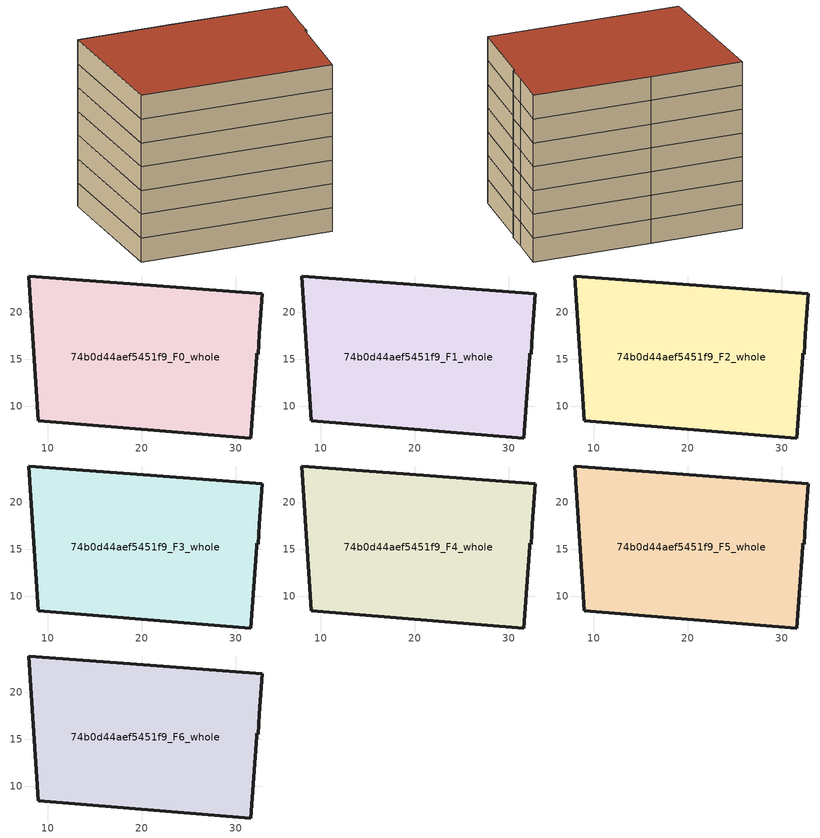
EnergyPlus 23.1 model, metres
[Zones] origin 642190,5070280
74b0d44aef5451f9_F0_whole
 floor ground (EU_floor_Construction): 32.79,21.94 32.49,17.63 32.39,15.53 32.19,15.63 32.19,15.33 31.59,6.63 8.97,8.43 7.98,23.84 18.78,23.04 z0
 wall outside (EU_wall_Construction): 7.98,23.84 8.97,8.43 31.59,6.63 32.19,15.33 32.19,15.63 32.39,15.53 32.49,17.63 32.79,21.94 18.78,23.04 7.98,23.84 z0:3
74b0d44aef5451f9_F1_whole
 floor to 74b0d44aef5451f9_F0_whole (EU_floor_Construction): 32.79,21.94 32.49,17.63 32.39,15.53 32.19,15.63 32.19,15.33 31.59,6.63 8.97,8.43 7.98,23.84 18.78,23.04 z3
 wall outside (EU_wall_Construction): 7.98,23.84 8.97,8.43 31.59,6.63 32.19,15.33 32.19,15.63 32.39,15.53 32.49,17.63 32.79,21.94 18.78,23.04 7.98,23.84 z3:6
74b0d44aef5451f9_F2_whole
 floor to 74b0d44aef5451f9_F1_whole (EU_floor_Construction): 32.79,21.94 32.49,17.63 32.39,15.53 32.19,15.63 32.19,15.33 31.59,6.63 8.97,8.43 7.98,23.84 18.78,23.04 z6
 wall outside (EU_wall_Construction): 7.98,23.84 8.97,8.43 31.59,6.63 32.19,15.33 32.19,15.63 32.39,15.53 32.49,17.63 32.79,21.94 18.78,23.04 7.98,23.84 z6:9
74b0d44aef5451f9_F3_whole
 floor to 74b0d44aef5451f9_F2_whole (EU_floor_Construction): 32.79,21.94 32.49,17.63 32.39,15.53 32.19,15.63 32.19,15.33 31.59,6.63 8.97,8.43 7.98,23.84 18.78,23.04 z9
 wall outside (EU_wall_Construction): 7.98,23.84 8.97,8.43 31.59,6.63 32.19,15.33 32.19,15.63 32.39,15.53 32.49,17.63 32.79,21.94 18.78,23.04 7.98,23.84 z9:12
74b0d44aef5451f9_F4_whole
 floor to 74b0d44aef5451f9_F3_whole (EU_floor_Construction): 32.79,21.94 32.49,17.63 32.39,15.53 32.19,15.63 32.19,15.33 31.59,6.63 8.97,8.43 7.98,23.84 18.78,23.04 z12
 wall outside (EU_wall_Construction): 7.98,23.84 8.97,8.43 31.59,6.63 32.19,15.33 32.19,15.63 32.39,15.53 32.49,17.63 32.79,21.94 18.78,23.04 7.98,23.84 z12:15
74b0d44aef5451f9_F5_whole
 floor to 74b0d44aef5451f9_F4_whole (EU_floor_Construction): 32.79,21.94 32.49,17.63 32.39,15.53 32.19,15.63 32.19,15.33 31.59,6.63 8.97,8.43 7.98,23.84 18.78,23.04 z15
 wall outside (EU_wall_Construction): 7.98,23.84 8.97,8.43 31.59,6.63 32.19,15.33 32.19,15.63 32.39,15.53 32.49,17.63 32.79,21.94 18.78,23.04 7.98,23.84 z15:18
74b0d44aef5451f9_F6_whole
 floor to 74b0d44aef5451f9_F5_whole (EU_floor_Construction): 32.79,21.94 32.49,17.63 32.39,15.53 32.19,15.63 32.19,15.33 31.59,6.63 8.97,8.43 7.98,23.84 18.78,23.04 z18
 wall outside (EU_wall_Construction): 7.98,23.84 8.97,8.43 31.59,6.63 32.19,15.33 32.19,15.63 32.39,15.53 32.49,17.63 32.79,21.94 18.78,23.04 7.98,23.84 z18:21
 roof outside (EU_roof_Construction): 31.59,6.63 32.19,15.33 32.19,15.63 32.39,15.53 32.49,17.63 32.79,21.94 18.78,23.04 7.98,23.84 8.97,8.43 z21
[Building]
EU S2 Campaign: North Axis=0; Terrain=City; Solar Distribution=FullExterior
[Site:Location]
Lyon-Bron: Latitude=45.75; Longitude=5; Time Zone=1; Elevation=198
[SizingPeriod:WeatherFileDays]
AnnualSizingPeriod: Begin Month=1; Begin Day of Month=1; End Month=12; End Day of Month=31; Day of Week for Start Day=Monday; Use Weather File Daylight Saving Period=No; Use Weather File Rain and Snow Indicators=No
[MATERIAL]
EU_InternalMass_Material: Roughness=MediumRough; Thickness=0.1; Conductivity=1; Density=1800; Specific Heat=900; Thermal Absorptance=0.9; Solar Absorptance=0.7; Visible Absorptance=0.7
[MATERIAL:NOMASS] Roughness=MediumRough; Thermal Absorptance=0.9; Solar Absorptance=0.7; Visible Absorptance=0.7
Name | Thermal Resistance
EU_wall_NoMass | 0.776494
EU_roof_NoMass | 0.486893
EU_floor_NoMass | 0.421597
[CONSTRUCTION]
EU_wall_Construction: EU_wall_NoMass
EU_roof_Construction: EU_roof_NoMass
EU_floor_Construction: EU_floor_NoMass
EU_InternalMass_Construction: EU_InternalMass_Material
[ZONE] Type=1; Multiplier=1; Ceiling Height=autocalculate; Volume=1094.03; Floor Area=autocalculate; Part of Total Floor Area=Yes
74b0d44aef5451f9_F0_whole; 74b0d44aef5451f9_F1_whole; 74b0d44aef5451f9_F2_whole; 74b0d44aef5451f9_F3_whole; 74b0d44aef5451f9_F4_whole; 74b0d44aef5451f9_F5_whole; 74b0d44aef5451f9_F6_whole
[INTERNALMASS] Construction=EU_InternalMass_Construction; Surface Area=364.676
Name | Zone or ZoneList
74b0d44aef5451f9_F0_whole_EU_InternalMass | 74b0d44aef5451f9_F0_whole
74b0d44aef5451f9_F1_whole_EU_InternalMass | 74b0d44aef5451f9_F1_whole
74b0d44aef5451f9_F2_whole_EU_InternalMass | 74b0d44aef5451f9_F2_whole
74b0d44aef5451f9_F3_whole_EU_InternalMass | 74b0d44aef5451f9_F3_whole
74b0d44aef5451f9_F4_whole_EU_InternalMass | 74b0d44aef5451f9_F4_whole
74b0d44aef5451f9_F5_whole_EU_InternalMass | 74b0d44aef5451f9_F5_whole
74b0d44aef5451f9_F6_whole_EU_InternalMass | 74b0d44aef5451f9_F6_whole
[OTHEREQUIPMENT] Fuel Type=Electricity; Design Level Calculation Method=Watts/Area; Power per Zone Floor Area=1; Fraction Latent=0; Fraction Radiant=0; Fraction Lost=0; Carbon Dioxide Generation Rate=0; EndUse Subcategory=EU_Step8_InternalGains
Name | Zone or ZoneList or Space or SpaceList | Schedule
EU_Step8_InternalGain_74b0d44aef5451f9_F0_whole_f000 | 74b0d44aef5451f9_F0_whole | EU_Step8_GainSchedule_74b0d44aef5451f9_F0_whole_f000
EU_Step8_InternalGain_74b0d44aef5451f9_F1_whole_f000 | 74b0d44aef5451f9_F1_whole | EU_Step8_GainSchedule_74b0d44aef5451f9_F1_whole_f000
EU_Step8_InternalGain_74b0d44aef5451f9_F2_whole_f000 | 74b0d44aef5451f9_F2_whole | EU_Step8_GainSchedule_74b0d44aef5451f9_F2_whole_f000
EU_Step8_InternalGain_74b0d44aef5451f9_F3_whole_f000 | 74b0d44aef5451f9_F3_whole | EU_Step8_GainSchedule_74b0d44aef5451f9_F3_whole_f000
EU_Step8_InternalGain_74b0d44aef5451f9_F4_whole_f000 | 74b0d44aef5451f9_F4_whole | EU_Step8_GainSchedule_74b0d44aef5451f9_F4_whole_f000
EU_Step8_InternalGain_74b0d44aef5451f9_F5_whole_f000 | 74b0d44aef5451f9_F5_whole | EU_Step8_GainSchedule_74b0d44aef5451f9_F5_whole_f000
EU_Step8_InternalGain_74b0d44aef5451f9_F6_whole_f000 | 74b0d44aef5451f9_F6_whole | EU_Step8_GainSchedule_74b0d44aef5451f9_F6_whole_f000
[ZONEVENTILATION:DESIGNFLOWRATE] Schedule=EU_AlwaysOn; Design Flow Rate Calculation Method=AirChanges/Hour; Air Changes per Hour=0.693814; Ventilation Type=Natural; Fan Pressure Rise=0; Fan Total Efficiency=1; Constant Term Coefficient=1; Temperature Term Coefficient=0; Velocity Term Coefficient=0; Velocity Squared Term Coefficient=0; Minimum Indoor Temperature=-100; Maximum Indoor Temperature=100; Delta Temperature=-100; Minimum Outdoor Temperature=-100; Maximum Outdoor Temperature=100; Maximum Wind Speed=40
Name | Zone or ZoneList or Space or SpaceList
EU_ConstantAir_74b0d44aef5451f9_F0_whole | 74b0d44aef5451f9_F0_whole
EU_ConstantAir_74b0d44aef5451f9_F1_whole | 74b0d44aef5451f9_F1_whole
EU_ConstantAir_74b0d44aef5451f9_F2_whole | 74b0d44aef5451f9_F2_whole
EU_ConstantAir_74b0d44aef5451f9_F3_whole | 74b0d44aef5451f9_F3_whole
EU_ConstantAir_74b0d44aef5451f9_F4_whole | 74b0d44aef5451f9_F4_whole
EU_ConstantAir_74b0d44aef5451f9_F5_whole | 74b0d44aef5451f9_F5_whole
EU_ConstantAir_74b0d44aef5451f9_F6_whole | 74b0d44aef5451f9_F6_whole
[HVACTEMPLATE:THERMOSTAT] Constant Heating Setpoint=20; Constant Cooling Setpoint=50
EU_HeatOnly_74b0d44aef5451f9_F0_whole; EU_HeatOnly_74b0d44aef5451f9_F1_whole; EU_HeatOnly_74b0d44aef5451f9_F2_whole; EU_HeatOnly_74b0d44aef5451f9_F3_whole; EU_HeatOnly_74b0d44aef5451f9_F4_whole; EU_HeatOnly_74b0d44aef5451f9_F5_whole; EU_HeatOnly_74b0d44aef5451f9_F6_whole
[HVACTEMPLATE:ZONE:IDEALLOADSAIRSYSTEM] System Availability Schedule=EU_AlwaysOn; Maximum Heating Supply Air Temperature=50; Minimum Cooling Supply Air Temperature=13; Maximum Heating Supply Air Humidity Ratio=0.0156; Minimum Cooling Supply Air Humidity Ratio=0.0077; Heating Limit=NoLimit; Cooling Limit=NoLimit; Heating Availability Schedule=EU_AlwaysOn; Cooling Availability Schedule=EU_CoolingOff; Dehumidification Control Type=ConstantSensibleHeatRatio; Cooling Sensible Heat Ratio=0.7; Dehumidification Setpoint=60; Humidification Control Type=None; Humidification Setpoint=30; Outdoor Air Method=None; Outdoor Air Flow Rate per Person=0.00944; Outdoor Air Flow Rate per Zone Floor Area=0; Outdoor Air Flow Rate per Zone=0; Demand Controlled Ventilation Type=None; Outdoor Air Economizer Type=NoEconomizer; Heat Recovery Type=None; Sensible Heat Recovery Effectiveness=0.7; Latent Heat Recovery Effectiveness=0.65
Name | Template Thermostat
74b0d44aef5451f9_F0_whole | EU_HeatOnly_74b0d44aef5451f9_F0_whole
74b0d44aef5451f9_F1_whole | EU_HeatOnly_74b0d44aef5451f9_F1_whole
74b0d44aef5451f9_F2_whole | EU_HeatOnly_74b0d44aef5451f9_F2_whole
74b0d44aef5451f9_F3_whole | EU_HeatOnly_74b0d44aef5451f9_F3_whole
74b0d44aef5451f9_F4_whole | EU_HeatOnly_74b0d44aef5451f9_F4_whole
74b0d44aef5451f9_F5_whole | EU_HeatOnly_74b0d44aef5451f9_F5_whole
74b0d44aef5451f9_F6_whole | EU_HeatOnly_74b0d44aef5451f9_F6_whole
[SIZING:ZONE] Zone Cooling Design Supply Air Temperature Input Method=SupplyAirTemperature; Zone Cooling Design Supply Air Temperature=13; Zone Heating Design Supply Air Temperature Input Method=SupplyAirTemperature; Zone Heating Design Supply Air Temperature=50; Zone Cooling Design Supply Air Humidity Ratio=0.008; Zone Heating Design Supply Air Humidity Ratio=0.008; Cooling Design Air Flow Method=DesignDay; Cooling Design Air Flow Rate=0; Cooling Minimum Air Flow per Zone Floor Area=0.000762; Cooling Minimum Air Flow=0; Cooling Minimum Air Flow Fraction=0.2; Heating Design Air Flow Method=DesignDay; Heating Design Air Flow Rate=0; Heating Maximum Air Flow per Zone Floor Area=0.002032; Heating Maximum Air Flow=0.141576; Heating Maximum Air Flow Fraction=0.3; Account for Dedicated Outdoor Air System=No; Dedicated Outdoor Air System Control Strategy=NeutralSupplyAir; Dedicated Outdoor Air Low Setpoint Temperature for Design=autosize; Dedicated Outdoor Air High Setpoint Temperature for Design=autosize; Zone Load Sizing Method=Sensible Load Only No Latent Load; Zone Latent Cooling Design Supply Air Humidity Ratio Input Method=HumidityRatioDifference; Zone Cooling Design Supply Air Humidity Ratio Difference=0.005; Zone Latent Heating Design Supply Air Humidity Ratio Input Method=HumidityRatioDifference; Zone Humidification Design Supply Air Humidity Ratio Difference=0.005
74b0d44aef5451f9_F0_whole; 74b0d44aef5451f9_F1_whole; 74b0d44aef5451f9_F2_whole; 74b0d44aef5451f9_F3_whole; 74b0d44aef5451f9_F4_whole; 74b0d44aef5451f9_F5_whole; 74b0d44aef5451f9_F6_whole
[SCHEDULE:CONSTANT]
Name | Hourly Value
EU_AlwaysOn | 1
EU_CoolingOff | 0
[SCHEDULE:FILE] Column Number=1; Rows to Skip at Top=0; Number of Hours of Data=8760; Column Separator=Comma; Interpolate to Timestep=No; Minutes per Item=60; Adjust Schedule for Daylight Savings=Yes
Name | File
EU_Step8_GainSchedule_74b0d44aef5451f9_F0_whole_f000 | C:\Users\o_iseri\Desktop\OpenUBEM\openubem\outputs\eu_evidence\EU-11\FR-LYO-HAUTCOEURPENTES\idfs\74b0d44aef5451f9\74b0d44aef5451f9_F0_whole_f000_gain.csv
EU_Step8_GainSchedule_74b0d44aef5451f9_F1_whole_f000 | C:\Users\o_iseri\Desktop\OpenUBEM\openubem\outputs\eu_evidence\EU-11\FR-LYO-HAUTCOEURPENTES\idfs\74b0d44aef5451f9\74b0d44aef5451f9_F1_whole_f000_gain.csv
EU_Step8_GainSchedule_74b0d44aef5451f9_F2_whole_f000 | C:\Users\o_iseri\Desktop\OpenUBEM\openubem\outputs\eu_evidence\EU-11\FR-LYO-HAUTCOEURPENTES\idfs\74b0d44aef5451f9\74b0d44aef5451f9_F2_whole_f000_gain.csv
EU_Step8_GainSchedule_74b0d44aef5451f9_F3_whole_f000 | C:\Users\o_iseri\Desktop\OpenUBEM\openubem\outputs\eu_evidence\EU-11\FR-LYO-HAUTCOEURPENTES\idfs\74b0d44aef5451f9\74b0d44aef5451f9_F3_whole_f000_gain.csv
EU_Step8_GainSchedule_74b0d44aef5451f9_F4_whole_f000 | C:\Users\o_iseri\Desktop\OpenUBEM\openubem\outputs\eu_evidence\EU-11\FR-LYO-HAUTCOEURPENTES\idfs\74b0d44aef5451f9\74b0d44aef5451f9_F4_whole_f000_gain.csv
EU_Step8_GainSchedule_74b0d44aef5451f9_F5_whole_f000 | C:\Users\o_iseri\Desktop\OpenUBEM\openubem\outputs\eu_evidence\EU-11\FR-LYO-HAUTCOEURPENTES\idfs\74b0d44aef5451f9\74b0d44aef5451f9_F5_whole_f000_gain.csv
EU_Step8_GainSchedule_74b0d44aef5451f9_F6_whole_f000 | C:\Users\o_iseri\Desktop\OpenUBEM\openubem\outputs\eu_evidence\EU-11\FR-LYO-HAUTCOEURPENTES\idfs\74b0d44aef5451f9\74b0d44aef5451f9_F6_whole_f000_gain.csv
